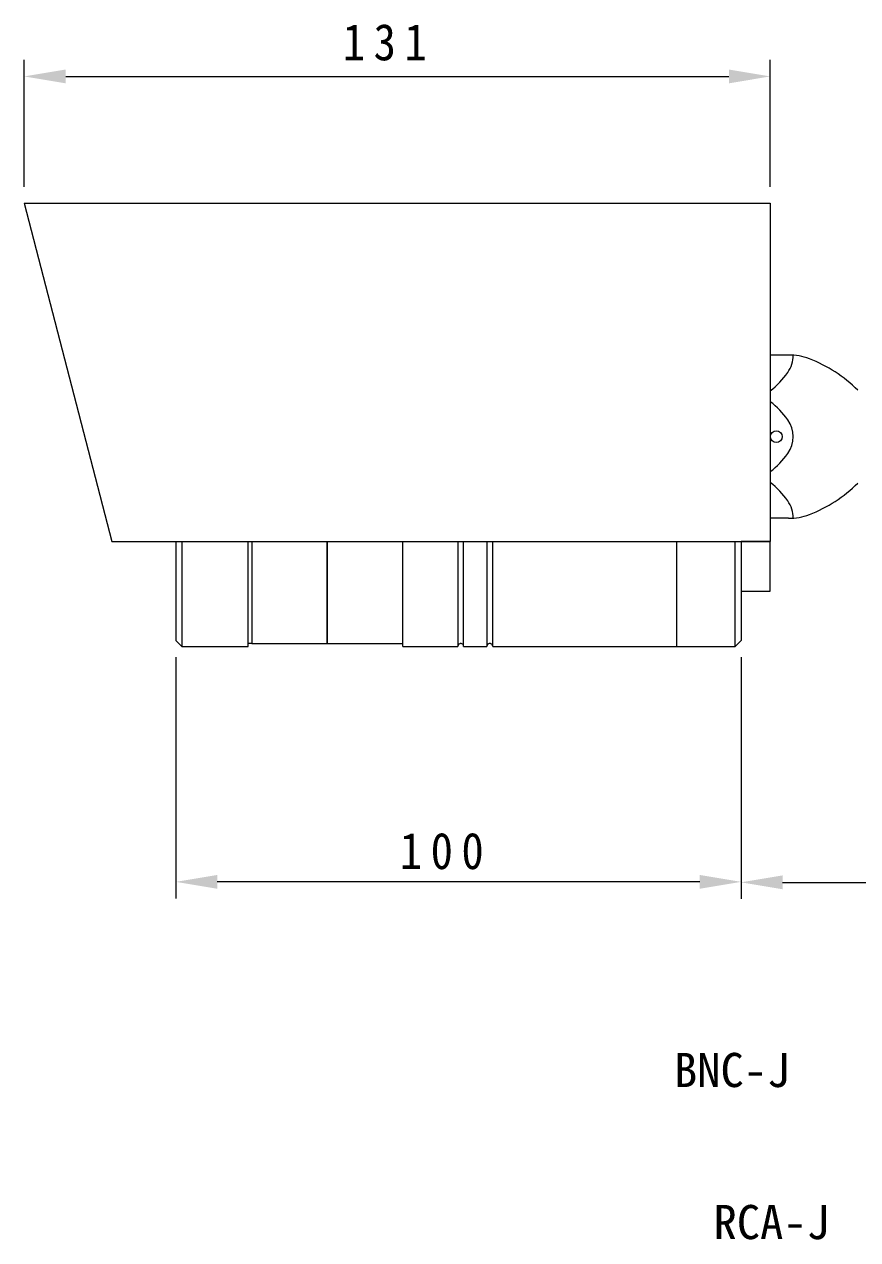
# Model space of a CAD drawing. Units: millimetres on the paper. Extents: x -865 to 142, y -95 to 95.
# Drawn here: x -89.4 to -39.1, y -44.2 to 29.1 of the extents above; entities that cross this region are included whole.
import ezdxf
from ezdxf.enums import TextEntityAlignment as Align

# ---------------------------------------------------------------- set-up
doc = ezdxf.new("R2010")
doc.units = ezdxf.units.MM
doc.layers.add('0-0_0', color=7, linetype='Continuous')
for name, color, linetype, lineweight in [('0-1_AM_5', 3, 'Continuous', 18), ('0-2_外形線', 7, 'Continuous', 18), ('0-8_レイヤー_2', 7, 'Continuous', 18)]:
    doc.layers.add(name, color=color, linetype=linetype, lineweight=lineweight)
doc.styles.add('ＭＳ ゴシック', font='')
doc.styles.get('ＭＳ ゴシック').set_extended_font_data('MS Gothic')

msp = doc.modelspace()

# ---------------------------------------------------------------- linework, layer by layer
at = {"layer": '0-1_AM_5'}
for p, q in [((-89.367, 19.32), (-89.367, 26.975)), ((-44.339, 19.32), (-44.339, 26.975)), ((-86.867, 25.975), (-46.839, 25.975)), ((-80.221, -9.065), (-80.221, -23.616)), ((-46.098, -9.065), (-46.098, -23.645)), ((-46.098, -9.065), (-46.098, -23.616)), ((-48.598, -22.616), (-77.721, -22.616)), ((-43.598, -22.645), (-14.476, -22.645))]:
    msp.add_line(p, q, dxfattribs=at)
at = {"layer": '0-1_AM_5', "color": 7}
for points in [[(-86.867, 26.392), (-86.867, 25.558), (-89.367, 25.975)], [(-46.839, 26.392), (-46.839, 25.558), (-44.339, 25.975)], [(-77.721, -22.2), (-77.721, -23.033), (-80.221, -22.616)], [(-48.598, -22.2), (-48.598, -23.033), (-46.098, -22.616)], [(-43.598, -22.228), (-43.598, -23.062), (-46.098, -22.645)]]:
    msp.add_solid(points, dxfattribs=at)
at = {"layer": '0-2_外形線'}
for p, q in [((-43.232, 9.167), (-44.339, 9.167)), ((-43.232, -0.683), (-44.339, -0.683)), ((-75.634, -8.232), (-75.846, -8.232))]:
    msp.add_line(p, q, dxfattribs=at)
for points in [[(-89.367, 18.32), (-44.339, 18.32), (-44.339, -2.083)], [(-89.367, 18.32), (-84.09, -2.083), (-44.339, -2.083)]]:
    msp.add_lwpolyline(points, dxfattribs=at)
msp.add_lwpolyline([(-46.098, -5.077), (-44.339, -5.077), (-44.339, -2.083), (-46.098, -2.083)], close=True, dxfattribs=at)
msp.add_circle((-43.974, 4.242), 0.352, dxfattribs=at)
for centre, radius, start, end in [((-44.722, 9.125), 1.759, 324.65693, 1.35194), ((-43.232, 5.649), 3.518, 69.18123, 90), ((-44.913, 1.228), 8.248, 44.8157, 69.18123), ((-47.447, 11.058), 5.1, 307.54881, 324.65693), ((-47.447, 2.309), 5.1, 35.34307, 52.45119), ((-44.722, 4.242), 1.759, 324.65693, 35.34307), ((-47.447, 6.174), 5.1, 307.54881, 324.65693), ((-47.447, -2.574), 5.1, 35.34307, 52.45119), ((-44.913, 7.256), 8.248, 290.81877, 315.1843), ((-44.722, -0.642), 1.759, 358.64806, 35.34307), ((-43.232, 2.834), 3.518, 270, 290.81877)]:
    msp.add_arc(centre, radius, start, end, dxfattribs=at)
at = {"layer": '0-8_レイヤー_2'}
for p, q in [((-80.221, -2.089), (-80.221, -8.065)), ((-79.867, -2.089), (-79.867, -8.409)), ((-75.846, -8.409), (-75.846, -2.083)), ((-75.634, -2.083), (-75.634, -8.232)), ((-71.081, -8.232), (-71.081, -2.083)), ((-71.081, -2.083), (-71.081, -8.232)), ((-66.527, -8.409), (-66.527, -2.083)), ((-63.2, -2.083), (-63.2, -8.409)), ((-62.847, -8.409), (-62.847, -2.083)), ((-61.444, -2.083), (-61.444, -8.409)), ((-61.091, -8.409), (-61.091, -2.083)), ((-49.989, -8.409), (-49.989, -2.089)), ((-49.989, -8.409), (-49.989, -2.089)), ((-46.451, -8.409), (-46.451, -2.089)), ((-46.098, -2.089), (-46.098, -8.065)), ((-75.634, -8.232), (-71.081, -8.232)), ((-71.081, -8.232), (-66.527, -8.232)), ((-66.527, -8.409), (-63.2, -8.409)), ((-62.847, -8.409), (-61.444, -8.409))]:
    msp.add_line(p, q, dxfattribs=at)
for points in [[(-80.221, -8.065), (-79.867, -8.409), (-75.846, -8.409)], [(-61.091, -8.409), (-49.989, -8.409), (-46.451, -8.409), (-46.098, -8.065)], [(-62.847, -8.409), (-62.847, -8.373), (-62.856, -8.347), (-62.9, -8.285), (-62.953, -8.25), (-62.988, -8.241), (-63.024, -8.232), (-63.059, -8.241), (-63.085, -8.25), (-63.147, -8.285), (-63.183, -8.347), (-63.191, -8.373), (-63.2, -8.409)], [(-61.091, -8.409), (-61.1, -8.373), (-61.109, -8.347), (-61.144, -8.285), (-61.206, -8.25), (-61.233, -8.241), (-61.268, -8.232), (-61.302, -8.241), (-61.338, -8.25), (-61.391, -8.285), (-61.436, -8.347), (-61.444, -8.373), (-61.444, -8.409)]]:
    msp.add_lwpolyline(points, dxfattribs=at)

# ---------------------------------------------------------------- texts
at = {"layer": '0-0_0', "char_height": 2.199, "attachment_point": 7, "style": 'ＭＳ ゴシック'}
for s, insert in [('\\T1.38;\\W0.9;131', (-70.14, 26.911)), ('\\T1.38;\\W0.9;100', (-66.697, -21.88))]:
    msp.add_mtext(s, dxfattribs=dict(at, insert=insert))
at = {"layer": '0-2_外形線', "style": 'ＭＳ ゴシック'}
for s, p in [('BNC-J', (-50.15, -35.615)), ('RCA-J', (-47.762, -44.789))]:
    msp.add_text(s, height=2.062, dxfattribs=at).set_placement(p, align=Align.BOTTOM_LEFT)

doc.saveas('drawing.dxf')
